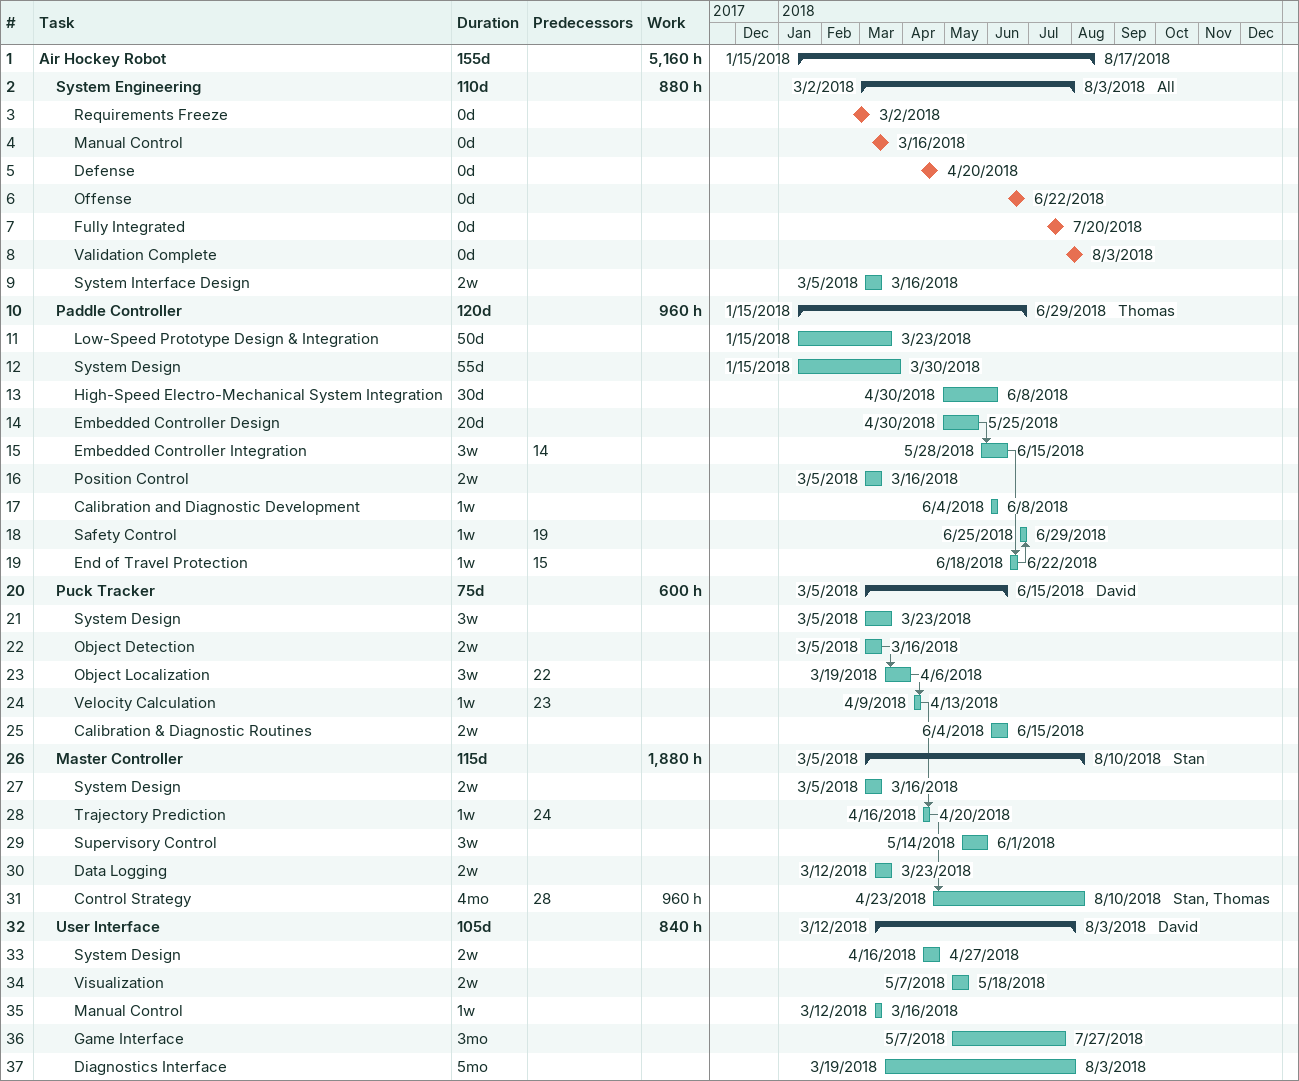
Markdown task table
| ID | Level | Task | Duration | Start | Finish | Predecessors | Resources | Work (h) |
|---|---|---|---|---|---|---|---|---|
| 1 | 1 | **Air Hockey Robot** | 155d | 2018-01-15 | 2018-08-17 |  |  | 5160 |
| 2 | 2 | **System Engineering** | 110d | 2018-03-02 | 2018-08-03 |  | All | 880 |
| 3 | 3 | Requirements Freeze | 0d | 2018-03-02 | 2018-03-02 |  |  |  |
| 4 | 3 | Manual Control | 0d | 2018-03-16 | 2018-03-16 |  |  |  |
| 5 | 3 | Defense | 0d | 2018-04-20 | 2018-04-20 |  |  |  |
| 6 | 3 | Offense | 0d | 2018-06-22 | 2018-06-22 |  |  |  |
| 7 | 3 | Fully Integrated | 0d | 2018-07-20 | 2018-07-20 |  |  |  |
| 8 | 3 | Validation Complete | 0d | 2018-08-03 | 2018-08-03 |  |  |  |
| 9 | 3 | System Interface Design | 2w | 2018-03-05 | 2018-03-16 |  |  |  |
| 10 | 2 | **Paddle Controller** | 120d | 2018-01-15 | 2018-06-29 |  | Thomas | 960 |
| 11 | 3 | Low-Speed Prototype Design & Integration | 50d | 2018-01-15 | 2018-03-23 |  |  |  |
| 12 | 3 | System Design | 55d | 2018-01-15 | 2018-03-30 |  |  |  |
| 13 | 3 | High-Speed Electro-Mechanical System Integration | 30d | 2018-04-30 | 2018-06-08 |  |  |  |
| 14 | 3 | Embedded Controller Design | 20d | 2018-04-30 | 2018-05-25 |  |  |  |
| 15 | 3 | Embedded Controller Integration | 3w | 2018-05-28 | 2018-06-15 | 14 |  |  |
| 16 | 3 | Position Control | 2w | 2018-03-05 | 2018-03-16 |  |  |  |
| 17 | 3 | Calibration and Diagnostic Development | 1w | 2018-06-04 | 2018-06-08 |  |  |  |
| 18 | 3 | Safety Control | 1w | 2018-06-25 | 2018-06-29 | 19 |  |  |
| 19 | 3 | End of Travel Protection | 1w | 2018-06-18 | 2018-06-22 | 15 |  |  |
| 20 | 2 | **Puck Tracker** | 75d | 2018-03-05 | 2018-06-15 |  | David | 600 |
| 21 | 3 | System Design | 3w | 2018-03-05 | 2018-03-23 |  |  |  |
| 22 | 3 | Object Detection | 2w | 2018-03-05 | 2018-03-16 |  |  |  |
| 23 | 3 | Object Localization | 3w | 2018-03-19 | 2018-04-06 | 22 |  |  |
| 24 | 3 | Velocity Calculation | 1w | 2018-04-09 | 2018-04-13 | 23 |  |  |
| 25 | 3 | Calibration & Diagnostic Routines | 2w | 2018-06-04 | 2018-06-15 |  |  |  |
| 26 | 2 | **Master Controller** | 115d | 2018-03-05 | 2018-08-10 |  | Stan | 1880 |
| 27 | 3 | System Design | 2w | 2018-03-05 | 2018-03-16 |  |  |  |
| 28 | 3 | Trajectory Prediction | 1w | 2018-04-16 | 2018-04-20 | 24 |  |  |
| 29 | 3 | Supervisory Control | 3w | 2018-05-14 | 2018-06-01 |  |  |  |
| 30 | 3 | Data Logging | 2w | 2018-03-12 | 2018-03-23 |  |  |  |
| 31 | 3 | Control Strategy | 4mo | 2018-04-23 | 2018-08-10 | 28 | Stan, Thomas | 960 |
| 32 | 2 | **User Interface** | 105d | 2018-03-12 | 2018-08-03 |  | David | 840 |
| 33 | 3 | System Design | 2w | 2018-04-16 | 2018-04-27 |  |  |  |
| 34 | 3 | Visualization | 2w | 2018-05-07 | 2018-05-18 |  |  |  |
| 35 | 3 | Manual Control | 1w | 2018-03-12 | 2018-03-16 |  |  |  |
| 36 | 3 | Game Interface | 3mo | 2018-05-07 | 2018-07-27 |  |  |  |
| 37 | 3 | Diagnostics Interface | 5mo | 2018-03-19 | 2018-08-03 |  |  |  |
